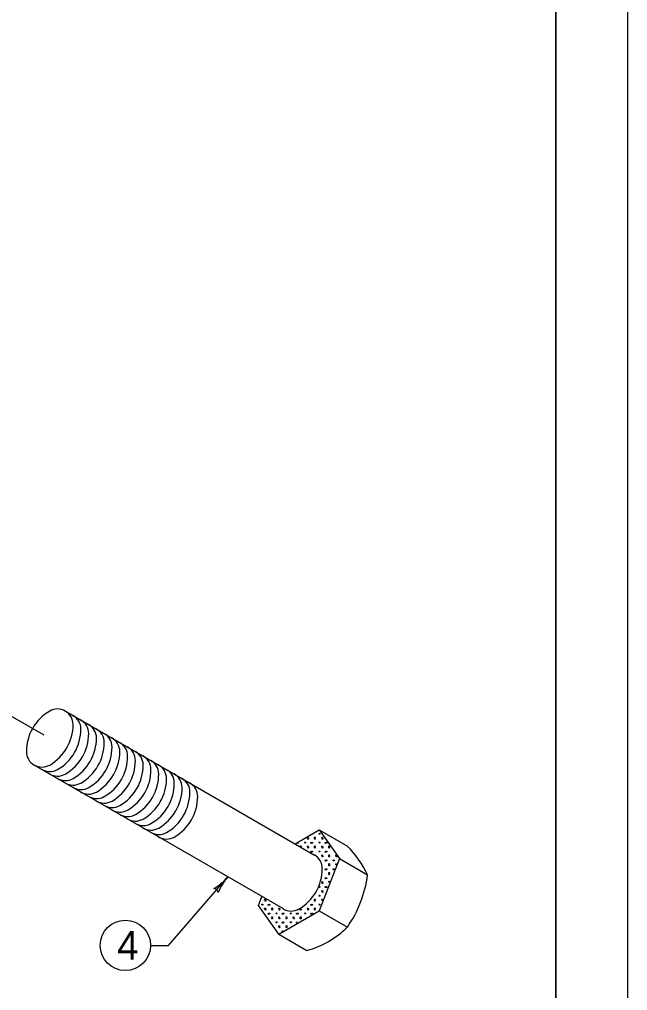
# Model space of a CAD drawing. Extents: x 1000 to 1036.3, y 1000 to 1022.
# Drawn here: x 1031.77 to 1036, y 1008.79 to 1015.53 of the extents above; entities that cross this region are included whole.
import ezdxf

# ---------------------------------------------------------------- set-up
doc = ezdxf.new("R2010")
doc.units = 0
for name, color, linetype in [('Level 1', 7, 'Continuous'), ('Level 10', 7, 'Continuous'), ('Level 11', 7, 'Continuous')]:
    doc.layers.add(name, color=color, linetype=linetype)

msp = doc.modelspace()

# ---------------------------------------------------------------- linework, layer by layer
at = {"layer": 'Level 1'}
for p, q in [((1031.6291, 1010.7441), (1031.9418, 1010.5637)), ((1032.0913, 1010.7298), (1033.8233, 1009.7298)), ((1033.6069, 1009.355), (1031.8748, 1010.355)), ((1033.688, 1009.808), (1033.8558, 1009.9048)), ((1033.8558, 1009.9048), (1033.9963, 1009.7048)), ((1033.8558, 1009.9048), (1034.0517, 1009.7918)), ((1033.9963, 1009.7048), (1033.8558, 1009.3423)), ((1033.9963, 1009.7048), (1034.1922, 1009.5917)), ((1032.8085, 1009.1024), (1033.2209, 1009.5778)), ((1033.434, 1009.3801), (1033.4577, 1009.4412)), ((1033.5745, 1009.18), (1033.434, 1009.3801)), ((1033.5745, 1009.18), (1033.8558, 1009.3423)), ((1033.8558, 1009.3423), (1034.0517, 1009.2293)), ((1033.5745, 1009.18), (1033.7703, 1009.0669)), ((1032.6835, 1009.1024), (1032.8085, 1009.1024))]:
    msp.add_line(p, q, dxfattribs=at)
for centre, radius in [((1033.8574, 1009.8774), 0.00339), ((1033.7078, 1009.8151), 0.00339), ((1033.7583, 1009.8159), 0.00339), ((1033.7768, 1009.8497), 0.00339), ((1033.7793, 1009.8428), 0.00339), ((1033.8003, 1009.8143), 0.00339), ((1033.807, 1009.8151), 0.00339), ((1033.8263, 1009.8514), 0.00339), ((1033.8263, 1009.8428), 0.00339), ((1033.8574, 1009.8159), 0.00339), ((1033.8759, 1009.8497), 0.00339), ((1033.8784, 1009.8428), 0.00339), ((1033.8994, 1009.8143), 0.00339), ((1033.9062, 1009.8151), 0.00339), ((1033.7272, 1009.7899), 0.00339), ((1033.7768, 1009.7882), 0.00339), ((1033.7793, 1009.7813), 0.00339), ((1033.8003, 1009.7528), 0.00339), ((1033.807, 1009.7536), 0.00339), ((1033.8263, 1009.7899), 0.00339), ((1033.8263, 1009.7813), 0.00339), ((1033.8574, 1009.7544), 0.00339), ((1033.8759, 1009.7882), 0.00339), ((1033.8759, 1009.7267), 0.00339), ((1033.8784, 1009.7813), 0.00339), ((1033.8994, 1009.7528), 0.00339), ((1033.9062, 1009.7536), 0.00339), ((1033.9255, 1009.7899), 0.00339), ((1033.9255, 1009.7813), 0.00339), ((1033.9255, 1009.7284), 0.00339), ((1033.9751, 1009.7267), 0.00339), ((1033.8784, 1009.7198), 0.00339), ((1033.8994, 1009.6913), 0.00339), ((1033.9062, 1009.6921), 0.00339), ((1033.9255, 1009.7198), 0.00339), ((1033.9255, 1009.6669), 0.00339), ((1033.9255, 1009.6583), 0.00339), ((1033.9566, 1009.6929), 0.00339), ((1033.9751, 1009.6652), 0.00339), ((1033.9776, 1009.7198), 0.00339), ((1033.8994, 1009.6298), 0.00339), ((1033.9062, 1009.6306), 0.00339), ((1033.9255, 1009.6054), 0.00339), ((1033.9255, 1009.5968), 0.00339), ((1033.9566, 1009.6314), 0.00339), ((1033.8759, 1009.5422), 0.00339), ((1033.8784, 1009.5353), 0.00339), ((1033.8994, 1009.5683), 0.00339), ((1033.9062, 1009.5691), 0.00339), ((1033.9255, 1009.5439), 0.00339), ((1033.8574, 1009.5084), 0.00339), ((1033.8759, 1009.4807), 0.00339), ((1033.8784, 1009.4738), 0.00339), ((1033.8994, 1009.5068), 0.00339), ((1033.9062, 1009.5076), 0.00339), ((1033.4793, 1009.4192), 0.00339), ((1033.4818, 1009.4123), 0.00339), ((1033.8263, 1009.4209), 0.00339), ((1033.8263, 1009.4123), 0.00339), ((1033.8574, 1009.4469), 0.00339), ((1033.8759, 1009.4192), 0.00339), ((1033.4608, 1009.3854), 0.00339), ((1033.4793, 1009.3577), 0.00339), ((1033.4818, 1009.3508), 0.00339), ((1033.5028, 1009.3838), 0.00339), ((1033.5028, 1009.3223), 0.00339), ((1033.5095, 1009.3846), 0.00339), ((1033.5095, 1009.3231), 0.00339), ((1033.5288, 1009.3594), 0.00339), ((1033.5288, 1009.3508), 0.00339), ((1033.5599, 1009.3239), 0.00339), ((1033.5784, 1009.3577), 0.00339), ((1033.5809, 1009.3508), 0.00339), ((1033.6019, 1009.3223), 0.00339), ((1033.6087, 1009.3231), 0.00339), ((1033.6591, 1009.3239), 0.00339), ((1033.7011, 1009.3223), 0.00339), ((1033.7078, 1009.3231), 0.00339), ((1033.7272, 1009.3508), 0.00339), ((1033.7583, 1009.3239), 0.00339), ((1033.7768, 1009.3577), 0.00339), ((1033.7793, 1009.3508), 0.00339), ((1033.8003, 1009.3838), 0.00339), ((1033.8003, 1009.3223), 0.00339), ((1033.807, 1009.3846), 0.00339), ((1033.807, 1009.3231), 0.00339), ((1033.8263, 1009.3594), 0.00339), ((1033.8263, 1009.3508), 0.00339), ((1033.8574, 1009.3854), 0.00339), ((1032.5085, 1009.1024), 0.175), ((1033.5288, 1009.2979), 0.00339), ((1033.5288, 1009.2893), 0.00339), ((1033.5599, 1009.2624), 0.00339), ((1033.5784, 1009.2962), 0.00339), ((1033.5809, 1009.2893), 0.00339), ((1033.6019, 1009.2608), 0.00339), ((1033.6087, 1009.2616), 0.00339), ((1033.628, 1009.2979), 0.00339), ((1033.628, 1009.2893), 0.00339), ((1033.6591, 1009.2624), 0.00339), ((1033.6776, 1009.2962), 0.00339), ((1033.6801, 1009.2893), 0.00339), ((1033.7011, 1009.2608), 0.00339), ((1033.7272, 1009.2979), 0.00339), ((1033.7272, 1009.2893), 0.00339), ((1033.5784, 1009.2347), 0.00339), ((1033.5809, 1009.2278), 0.00339), ((1033.6019, 1009.1993), 0.00339), ((1033.628, 1009.2364), 0.00339), ((1033.628, 1009.2278), 0.00339)]:
    msp.add_circle(centre, radius, dxfattribs=at)
for centre, radius, start, end in [((1032.0371, 1010.6361), 0.1083, 0, 120.00073), ((1032.1455, 1010.4486), 0.3248, 120.00073, 180), ((1032.0912, 1010.6049), 0.1083, 0.00027, 61.16035), ((1031.8205, 1010.6363), 0.3248, 300.00073, 0), ((1032.1453, 1010.5737), 0.1083, 0.00027, 61.16035), ((1032.1995, 1010.5424), 0.1083, 0.00027, 61.16035), ((1032.2535, 1010.5112), 0.1083, 0.00027, 61.16035), ((1031.8747, 1010.605), 0.3248, 300.00073, 0), ((1031.9288, 1010.5738), 0.3248, 300.00073, 0), ((1031.983, 1010.5425), 0.3248, 300.00073, 0), ((1032.3077, 1010.4799), 0.1083, 0.00027, 61.16035), ((1032.3618, 1010.4487), 0.1083, 0.00027, 61.16035), ((1032.037, 1010.5113), 0.3248, 300.00073, 0), ((1032.0912, 1010.48), 0.3248, 300.00073, 0), ((1032.416, 1010.4174), 0.1083, 0.00027, 61.16035), ((1032.4701, 1010.3861), 0.1083, 0.00027, 61.16035), ((1031.929, 1010.4488), 0.1083, 180, 300.00073), ((1032.1453, 1010.4488), 0.3248, 300.00073, 0), ((1032.1995, 1010.4174), 0.3248, 300.00073, 0), ((1032.5242, 1010.3548), 0.1083, 0.00027, 61.16035), ((1032.5784, 1010.3236), 0.1083, 0.00027, 61.16035), ((1032.2536, 1010.3862), 0.3248, 300.00073, 0), ((1032.3077, 1010.3549), 0.3248, 300.00073, 0), ((1032.6325, 1010.2923), 0.1083, 0.00027, 61.16035), ((1032.6866, 1010.2611), 0.1083, 0.00027, 61.16035), ((1031.9831, 1010.4176), 0.1083, 238.03282, 299.99531), ((1032.0371, 1010.3863), 0.1083, 238.03282, 299.99531), ((1032.3619, 1010.3237), 0.3248, 300.00073, 0), ((1032.416, 1010.2924), 0.3248, 300.00073, 0), ((1032.7407, 1010.2298), 0.1083, 0.00027, 61.16035), ((1032.7949, 1010.1986), 0.1083, 0.00027, 61.16035), ((1032.0913, 1010.3551), 0.1083, 238.03282, 299.99531), ((1032.1454, 1010.3238), 0.1083, 238.03282, 299.99531), ((1032.4701, 1010.2612), 0.3248, 300.00073, 0), ((1032.5242, 1010.2299), 0.3248, 300.00073, 0), ((1032.849, 1010.1673), 0.1083, 0.00027, 61.16035), ((1032.9031, 1010.1361), 0.1083, 0.00027, 61.16035), ((1032.1996, 1010.2926), 0.1083, 238.03282, 299.99531), ((1032.2536, 1010.2613), 0.1083, 238.03282, 299.99531), ((1032.3078, 1010.23), 0.1083, 238.03282, 299.99531), ((1032.5784, 1010.1987), 0.3248, 300.00073, 0), ((1032.6325, 1010.1674), 0.3248, 300.00073, 0), ((1032.6866, 1010.1362), 0.3248, 300.00073, 0), ((1032.362, 1010.1988), 0.1083, 238.03282, 299.99531), ((1032.4161, 1010.1675), 0.1083, 238.03282, 299.99531), ((1032.4702, 1010.1363), 0.1083, 238.03282, 299.99531), ((1032.5243, 1010.105), 0.1083, 238.03282, 299.99531), ((1032.5785, 1010.0738), 0.1083, 238.03282, 299.99531), ((1032.6326, 1010.0425), 0.1083, 238.03282, 299.99531), ((1032.6867, 1010.0113), 0.1083, 238.03282, 299.99531), ((1032.7408, 1009.98), 0.1083, 238.03282, 299.99531), ((1032.795, 1009.9488), 0.1083, 238.03282, 299.99531), ((1033.7692, 1009.6361), 0.1083, 0.00027, 61.61553), ((1033.5389, 1009.2823), 0.7228, 25.34039, 44.81324), ((1033.5527, 1009.6362), 0.3248, 300.00073, 0), ((1032.9256, 1009.834), 0.3909, 300.40602, 319.05275), ((1033.5162, 1009.3217), 0.3909, 139.05886, 157.72765), ((1033.5162, 1009.3217), 0.3909, 139.04664, 139.05886), ((1033.3858, 1009.6958), 0.8131, 324.98036, 352.63947), ((1033.1235, 1009.4656), 0.0313, 7.83346, 89.95016), ((1033.6611, 1009.4488), 0.1083, 238.3854, 299.99532), ((1033.5987, 1009.6893), 0.6456, 285.41575, 314.55536)]:
    msp.add_arc(centre, radius, start, end, dxfattribs=at)
at = {"layer": 'Level 10'}
for p, q in [((1036, 1022), (1036, 1000)), ((1035.5, 1021.5), (1035.5, 1000.5))]:
    msp.add_line(p, q, dxfattribs=at)
at = {"layer": 'Level 11'}
msp.add_lwpolyline([(1007, 1000.5), (1035.5, 1000.5), (1035.5, 1021.5), (1007, 1021.5)], close=True, dxfattribs=at)

# ---------------------------------------------------------------- texts
at = {"layer": 'Level 1'}
msp.add_text('4', height=0.2, dxfattribs=at).set_placement((1032.4518, 1009.0024))

doc.saveas('drawing.dxf')
